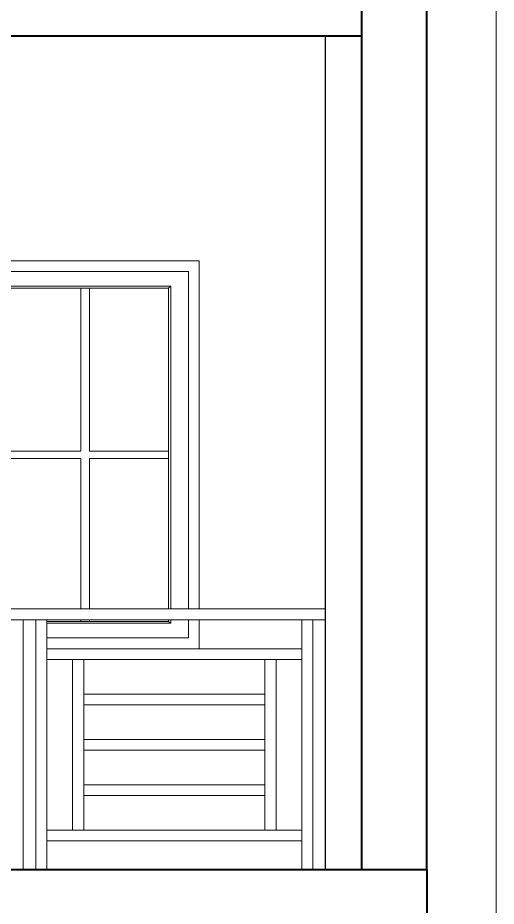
# Model space of a CAD drawing. Header units: inches. Extents: x 136316 to 155547, y -21384 to -17606.
# Drawn here: x 152096.1 to 152162.2, y -20328.5 to -20206 of the extents above; entities that cross this region are included whole.
import ezdxf

# ---------------------------------------------------------------- set-up
doc = ezdxf.new("R2010")
doc.units = ezdxf.units.IN
doc.header["$LTSCALE"] = 0.5
doc.header["$MEASUREMENT"] = 0
for name, color, linetype, lineweight in [('PARAPET', 50, 'Continuous', 13), ('wall', 1, 'Continuous', 40), ('wall light', 6, 'Continuous', 25), ('window', 4, 'Continuous', 13)]:
    doc.layers.add(name, color=color, linetype=linetype, lineweight=lineweight)

msp = doc.modelspace()

# ---------------------------------------------------------------- linework, layer by layer
at = {"layer": 'PARAPET'}
for p, q in [((152162.16, -20088.52), (152162.16, -20461.52)), ((152138.59, -20287.52), (152022.63, -20287.52)), ((152138.59, -20287.52), (152138.59, -20289.02)), ((152022.63, -20289.02), (152136.87, -20289.02)), ((152096.89, -20323.52), (152096.89, -20289.02)), ((152098.6, -20323.52), (152098.6, -20289.02)), ((152100.13, -20323.52), (152100.13, -20289.02)), ((152136.87, -20289.02), (152135.34, -20289.02)), ((152135.34, -20323.52), (152135.34, -20289.02)), ((152136.87, -20323.52), (152136.87, -20289.02)), ((152136.87, -20289.02), (152138.59, -20289.02)), ((152135.34, -20293.02), (152100.13, -20293.02)), ((152100.13, -20294.52), (152135.34, -20294.52)), ((152103.7, -20318.02), (152103.7, -20294.52)), ((152105.24, -20299.27), (152105.24, -20294.52)), ((152130.24, -20318.02), (152130.24, -20294.52)), ((152131.77, -20318.02), (152131.77, -20294.52)), ((152105.24, -20318.02), (152105.24, -20299.27)), ((152130.24, -20299.27), (152105.24, -20299.27)), ((152105.24, -20300.77), (152130.24, -20300.77)), ((152130.24, -20305.52), (152105.24, -20305.52)), ((152105.24, -20307.02), (152130.24, -20307.02)), ((152130.24, -20311.77), (152105.24, -20311.77)), ((152105.24, -20313.27), (152130.24, -20313.27)), ((152131.77, -20318.02), (152100.13, -20318.02)), ((152135.34, -20318.02), (152131.77, -20318.02)), ((152100.13, -20319.52), (152135.34, -20319.52)), ((152136.87, -20323.52), (152095.36, -20323.52))]:
    msp.add_line(p, q, dxfattribs=at)
at = {"layer": 'wall'}
for p, q in [((152152.59, -20323.52), (152152.59, -20003.88)), ((152143.59, -20323.52), (152143.59, -20012.88)), ((152022.63, -20208.52), (152143.59, -20208.52)), ((152152.59, -20323.52), (152013.63, -20323.52)), ((152152.59, -20323.52), (152152.59, -20461.52))]:
    msp.add_line(p, q, dxfattribs=at)
at = {"layer": 'wall light'}
msp.add_line((152138.59, -20323.52), (152138.59, -20208.52), dxfattribs=at)
at = {"layer": 'window'}
for p, q in [((152061.18, -20239.52), (152121.18, -20239.52)), ((152121.18, -20287.52), (152121.18, -20239.52)), ((152062.68, -20241.02), (152119.68, -20241.02)), ((152119.68, -20241.02), (152119.68, -20287.52)), ((152093.61, -20243.04), (152117.24, -20243.04)), ((152116.94, -20243.29), (152117.24, -20243.04)), ((152117.24, -20243.04), (152117.24, -20287.52)), ((152116.94, -20243.29), (152093.92, -20243.29)), ((152104.82, -20243.29), (152104.82, -20265.76)), ((152106.04, -20243.29), (152106.04, -20265.76)), ((152116.94, -20243.29), (152116.94, -20287.52)), ((152093.92, -20265.76), (152104.82, -20265.76)), ((152106.04, -20265.76), (152116.94, -20265.76)), ((152093.92, -20266.77), (152104.82, -20266.77)), ((152104.82, -20266.77), (152104.82, -20287.52)), ((152106.04, -20266.77), (152116.94, -20266.77)), ((152106.04, -20266.77), (152106.04, -20287.52)), ((152116.94, -20289.24), (152100.13, -20289.24)), ((152117.24, -20289.49), (152100.13, -20289.49)), ((152104.82, -20289.02), (152104.82, -20289.24)), ((152106.04, -20289.02), (152106.04, -20289.24)), ((152116.94, -20289.02), (152116.94, -20289.24)), ((152116.94, -20289.24), (152117.24, -20289.49)), ((152117.24, -20289.02), (152117.24, -20289.49)), ((152119.68, -20289.02), (152119.68, -20291.52)), ((152121.18, -20293.02), (152121.18, -20289.02)), ((152119.68, -20291.52), (152100.13, -20291.52)), ((152100.13, -20293.02), (152121.18, -20293.02))]:
    msp.add_line(p, q, dxfattribs=at)

doc.saveas('drawing.dxf')
